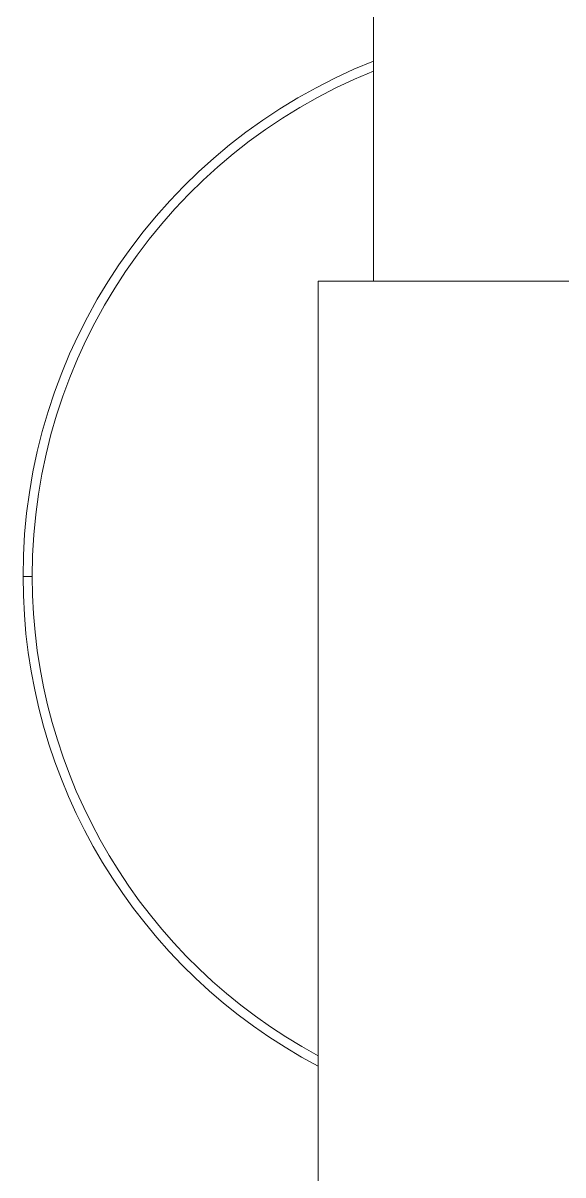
# Model space of a CAD drawing. Header units: millimetres. Extents: x 8883 to 11259, y -10160 to -6800.
# Drawn here: x 9648.6 to 9677.9, y -8371.9 to -8309.5 of the extents above; entities that cross this region are included whole.
import ezdxf

# ---------------------------------------------------------------- set-up
doc = ezdxf.new("R2010")
doc.units = ezdxf.units.MM

msp = doc.modelspace()

# ---------------------------------------------------------------- linework, layer by layer
at = {"linetype": 'Continuous', "lineweight": 18}
for p, q in [((9667.596, -7756.763), (9667.596, -8323.442)), ((9678.596, -8323.445), (9664.596, -8323.445)), ((9664.596, -8323.445), (9664.596, -8393.445))]:
    msp.add_line(p, q, dxfattribs=at)
for radius, start, end in [(30, 111.51, 180), (29.5, 111.8925, 180), (30, 180, 242.18438), (29.5, 180, 241.66969)]:
    msp.add_arc((9678.596, -8339.445), radius, start, end, dxfattribs=at)
at = {"linetype": 'Continuous', "lineweight": 13}
msp.add_rational_spline([(9649.096, -8339.445), (9648.889, -8339.445), (9648.596, -8339.445), (9648.596, -8339.445)], [1, 0.923852446424, 0.923852446424, 1], degree=2, dxfattribs=at)

doc.saveas('drawing.dxf')
